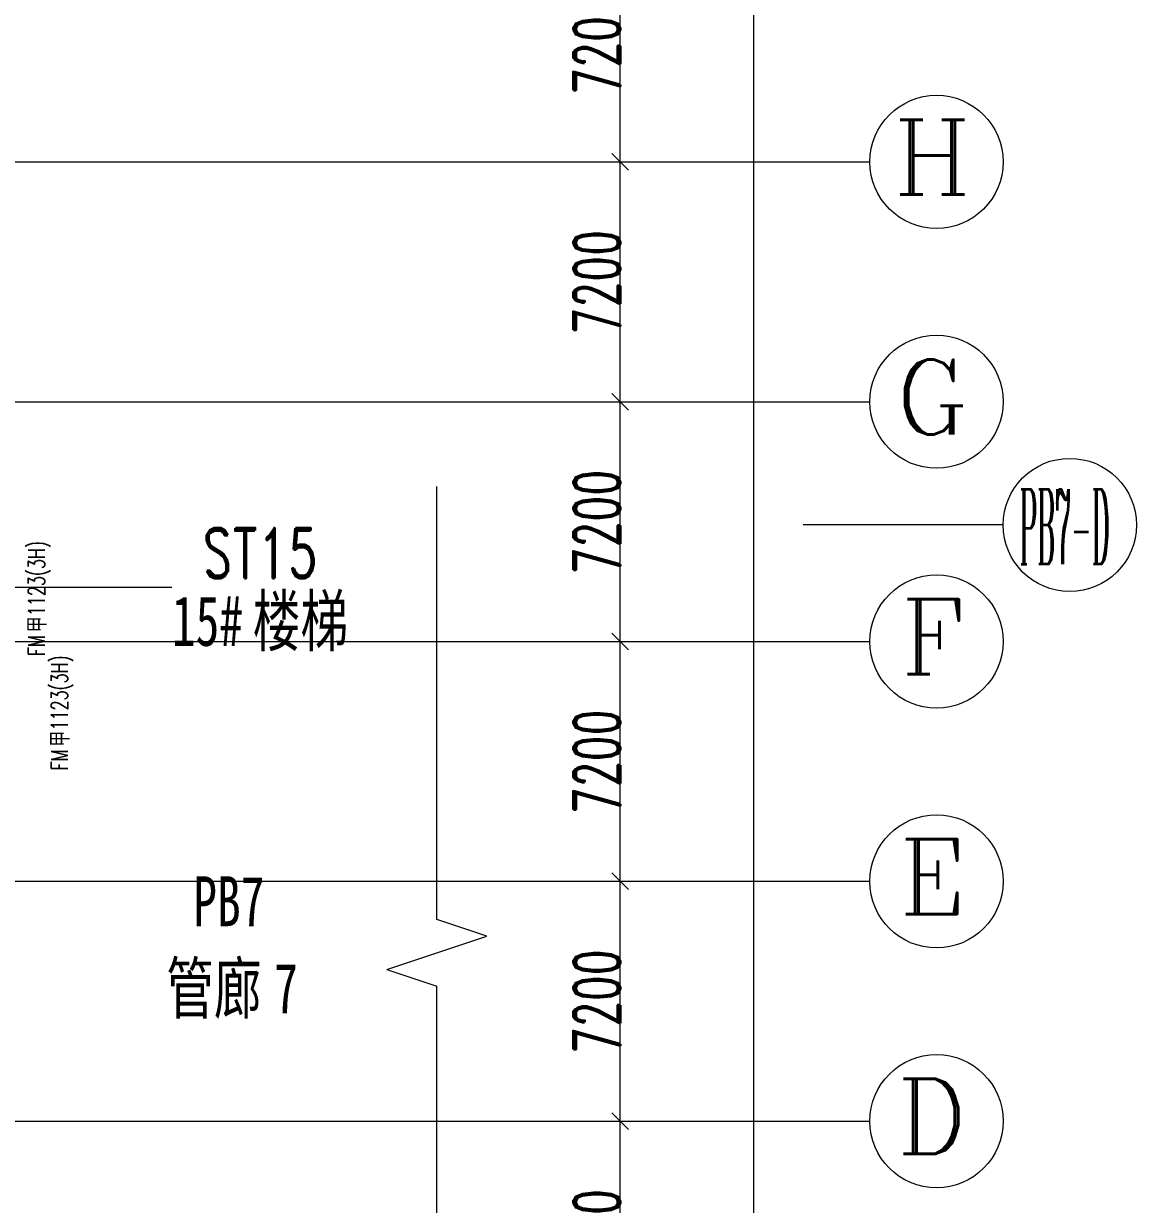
# Model space of a CAD drawing. Header units: millimetres. Extents: x -150677 to 326800, y -31706 to 192400.
# Drawn here: x 293392 to 326800, y 19100 to 54552 of the extents above; entities that cross this region are included whole.
import ezdxf

# ---------------------------------------------------------------- set-up
doc = ezdxf.new("R2010")
doc.units = ezdxf.units.MM
doc.linetypes.add('X-HLP3-AR-F3-LAY-03-001$0$轴网线', pattern=[22.04, 18.38, -1.83, 0, -1.83])
doc.layers.get('0').update_dxf_attribs({"color": 8})
doc.layers.get('Defpoints').update_dxf_attribs({"color": 8})
for name, color, linetype, lineweight in [('X-HLP3-AR-F3-LAY-03-001$0$A-ANNO-DIMS', 8, 'Continuous', 9), ('X-HLP3-AR-F3-LAY-03-001$0$A-ANNO-NOTE', 8, 'Continuous', 5), ('X-HLP3-AR-F3-LAY-03-001$0$A-AREA-IDEN', 8, 'Continuous', 9), ('X-HLP3-AR-F3-LAY-03-001$0$A-DETL-GENF', 8, 'Continuous', 18), ('X-HLP3-AR-F3-LAY-03-001$0$A-DOOR-IDEN', 8, 'Continuous', 9), ('X-HLP3-AR-F3-LAY-03-001$0$G-ANNO-TEXT', 8, 'Continuous', 9), ('X-HLP3-AR-F3-LAY-03-001$0$S-GRID', 8, 'Continuous', 9), ('X-HLP3-AR-F3-LAY-03-001$0$S-GRID-IDEN', 8, 'Continuous', 9)]:
    doc.layers.add(name, color=color, linetype=linetype, lineweight=lineweight)
doc.styles.add('X-HLP3-AR-F3-LAY-03-001$0$RomanC', font='romanc__.ttf', dxfattribs={"height": 2250})
doc.styles.add('X-HLP3-AR-F3-LAY-03-001$0$RomanC_2', font='romanc__.ttf', dxfattribs={"width": 0.25, "height": 2250})
doc.styles.add('X-HLP3-AR-F3-LAY-03-001$0$RomanD', font='romand__.ttf', dxfattribs={"width": 0.7, "height": 1500})
doc.styles.add('X-HLP3-AR-F3-LAY-03-001$0$RomanD_1', font='romand__.ttf', dxfattribs={"width": 0.7, "height": 500})
doc.styles.add('X-HLP3-AR-F3-LAY-03-001$0$RomanD_3', font='romand__.ttf', dxfattribs={"width": 0.65, "height": 1400})
doc.styles.add('X-HLP3-AR-F3-LAY-03-001$0$仿宋_1', font='simfang.ttf', dxfattribs={"width": 0.7, "height": 1500})
doc.styles.add('X-HLP3-AR-F3-LAY-03-001$0$微软雅黑', font='Microsoft YaHei.ttf', dxfattribs={"width": 0.7, "height": 500})
doc.dimstyles.new('X-HLP3-AR-F3-LAY-03-001$0$第一_二道尺寸线', dxfattribs={"dimscale": 304.8, "dimtxt": 1405.004626, "dimasz": 1.64042, "dimexe": 4.10105, "dimexo": 0.0625, "dimgap": 0, "dimtad": 1, "dimdec": 0, "dimzin": 0, "dimdsep": 46, "dimtxsty": 'X-HLP3-AR-F3-LAY-03-001$0$RomanD_3', "dimblk1": 'X-HLP3-AR-F3-LAY-03-001$0$_Oblique', "dimblk2": 'X-HLP3-AR-F3-LAY-03-001$0$_Oblique', "dimsah": 1, "dimcen": 0.09, "dimazin": 0, "dimtfac": 1, "dimtdec": 4, "dimtix": 1, "dimtmove": 0, "dimatfit": 3, "dimfxl": 8.2021, "dimfxlon": 1, "dimtvp": 1, "dimtolj": 1, "dimtzin": 0, "dimlwd": 18, "dimlwe": 18, "dimarcsym": 2})

# ---------------------------------------------------------------- blocks, each defined once
blk = doc.blocks.new('X-HLP3-AR-F3-LAY-03-001$0$剖切号 - 剖切号-930385-LAY-3F-1_500-A')
at = {"layer": 'X-HLP3-AR-F3-LAY-03-001$0$A-DETL-GENF', "color": 91, "lineweight": 5, "true_color": 0x77ff77}
for p, q in [((0, 14000), (0, 1000)), ((1500, 500), (0, 1000)), ((1500, 500), (-1500, -500)), ((-1500, -500), (0, -1000)), ((0, -1000), (0, -14000))]:
    blk.add_line(p, q, dxfattribs=at)
blk = doc.blocks.new('X-HLP3-AR-F3-LAY-03-001$0$X-AR-F3-00-W-003_HLP2_rvt-1-LAY-3F-1_500-A')
at = {"color": 91, "lineweight": 5, "true_color": 0x77ff77, "rotation": 180}
blk.add_blockref('X-HLP3-AR-F3-LAY-03-001$0$剖切号 - 剖切号-930385-LAY-3F-1_500-A', (305800, 26650), dxfattribs=at)
at = {"layer": 'X-HLP3-AR-F3-LAY-03-001$0$G-ANNO-TEXT', "color": 8, "lineweight": 15, "true_color": 0x777777, "char_height": 1500, "attachment_point": 1, "style": 'X-HLP3-AR-F3-LAY-03-001$0$仿宋_1'}
for s, insert, width in [('PB7', (298483, 28953), 2946.2), ('管廊', (297673, 26340), 3928.27), ('\\f仿宋|b0|i0|c134|p49|;\\W.7;7', (300914, 26340), 982.07)]:
    blk.add_mtext(s, dxfattribs=dict(at, insert=insert, width=width))
blk = doc.blocks.new('X-HLP3-AR-F3-LAY-03-001$0$轴网 - 宽度系数 1_0-670626-LAY-3F-1_500-A')
at = {"layer": 'X-HLP3-AR-F3-LAY-03-001$0$S-GRID-IDEN'}
blk.add_circle((0, 0), 4, dxfattribs=at)
blk = doc.blocks.new('X-HLP3-AR-F3-LAY-03-001$0$_Oblique')
at = {"color": 0, "linetype": 'ByBlock', "lineweight": -2}
blk.add_line((-0.5, -0.5), (0.5, 0.5), dxfattribs=at)
blk = doc.blocks.new('*D991')
at = {"layer": 'Defpoints', "color": 0, "transparency": 16777216}
for p in [(308800, 21600), (311300, 21600), (308800, 14400)]:
    blk.add_point(p, dxfattribs=at)
at = {"layer": 'X-HLP3-AR-F3-LAY-03-001$0$A-ANNO-DIMS', "color": 0, "lineweight": 18, "transparency": 16777216}
for p, q in [((308819.05, 21600), (312550, 21600)), ((311300, 14400), (311300, 21600)), ((308819.05, 14400), (312550, 14400))]:
    blk.add_line(p, q, dxfattribs=at)
at = {"layer": 'X-HLP3-AR-F3-LAY-03-001$0$A-ANNO-DIMS', "color": 0, "lineweight": 18, "transparency": 16777216, "xscale": 500.0000000000001, "yscale": 500.0000000000001, "zscale": 500.0000000000001}
for p, rotation in [((311300, 21600), 90), ((311300, 14400), 270)]:
    blk.add_blockref('X-HLP3-AR-F3-LAY-03-001$0$_Oblique', p, dxfattribs=dict(at, rotation=rotation))
at = {"layer": 'X-HLP3-AR-F3-LAY-03-001$0$A-ANNO-DIMS', "color": 0, "lineweight": 18, "transparency": 16777216, "insert": (310600, 18000), "char_height": 1400, "width": 3890.782, "attachment_point": 5, "rotation": 90, "style": 'X-HLP3-AR-F3-LAY-03-001$0$RomanD_3'}
blk.add_mtext('\\A1;7200', dxfattribs=at)
blk = doc.blocks.new('*D992')
at = {"layer": 'Defpoints', "color": 0, "transparency": 16777216}
for p in [(308800, 28800), (311300, 28800), (308800, 21600)]:
    blk.add_point(p, dxfattribs=at)
at = {"layer": 'X-HLP3-AR-F3-LAY-03-001$0$A-ANNO-DIMS', "color": 0, "lineweight": 18, "transparency": 16777216}
for p, q in [((308819.05, 28800), (312550, 28800)), ((311300, 21600), (311300, 28800)), ((308819.05, 21600), (312550, 21600))]:
    blk.add_line(p, q, dxfattribs=at)
at = {"layer": 'X-HLP3-AR-F3-LAY-03-001$0$A-ANNO-DIMS', "color": 0, "lineweight": 18, "transparency": 16777216, "xscale": 500.0000000000001, "yscale": 500.0000000000001, "zscale": 500.0000000000001}
for p, rotation in [((311300, 28800), 90), ((311300, 21600), 270)]:
    blk.add_blockref('X-HLP3-AR-F3-LAY-03-001$0$_Oblique', p, dxfattribs=dict(at, rotation=rotation))
at = {"layer": 'X-HLP3-AR-F3-LAY-03-001$0$A-ANNO-DIMS', "color": 0, "lineweight": 18, "transparency": 16777216, "insert": (310600, 25200), "char_height": 1400, "width": 3890.782, "attachment_point": 5, "rotation": 90, "style": 'X-HLP3-AR-F3-LAY-03-001$0$RomanD_3'}
blk.add_mtext('\\A1;7200', dxfattribs=at)
blk = doc.blocks.new('*D993')
at = {"layer": 'Defpoints', "color": 0, "transparency": 16777216}
for p in [(308800, 36000), (311300, 36000), (308800, 28800)]:
    blk.add_point(p, dxfattribs=at)
at = {"layer": 'X-HLP3-AR-F3-LAY-03-001$0$A-ANNO-DIMS', "color": 0, "lineweight": 18, "transparency": 16777216}
for p, q in [((308819.05, 36000), (312550, 36000)), ((311300, 28800), (311300, 36000)), ((308819.05, 28800), (312550, 28800))]:
    blk.add_line(p, q, dxfattribs=at)
at = {"layer": 'X-HLP3-AR-F3-LAY-03-001$0$A-ANNO-DIMS', "color": 0, "lineweight": 18, "transparency": 16777216, "xscale": 500.0000000000001, "yscale": 500.0000000000001, "zscale": 500.0000000000001}
for p, rotation in [((311300, 36000), 90), ((311300, 28800), 270)]:
    blk.add_blockref('X-HLP3-AR-F3-LAY-03-001$0$_Oblique', p, dxfattribs=dict(at, rotation=rotation))
at = {"layer": 'X-HLP3-AR-F3-LAY-03-001$0$A-ANNO-DIMS', "color": 0, "lineweight": 18, "transparency": 16777216, "insert": (310600, 32400), "char_height": 1400, "width": 3890.782, "attachment_point": 5, "rotation": 90, "style": 'X-HLP3-AR-F3-LAY-03-001$0$RomanD_3'}
blk.add_mtext('\\A1;7200', dxfattribs=at)
blk = doc.blocks.new('*D994')
at = {"layer": 'Defpoints', "color": 0, "transparency": 16777216}
for p in [(308800, 43200), (311300, 43200), (308800, 36000)]:
    blk.add_point(p, dxfattribs=at)
at = {"layer": 'X-HLP3-AR-F3-LAY-03-001$0$A-ANNO-DIMS', "color": 0, "lineweight": 18, "transparency": 16777216}
for p, q in [((308819.05, 43200), (312550, 43200)), ((311300, 36000), (311300, 43200)), ((308819.05, 36000), (312550, 36000))]:
    blk.add_line(p, q, dxfattribs=at)
at = {"layer": 'X-HLP3-AR-F3-LAY-03-001$0$A-ANNO-DIMS', "color": 0, "lineweight": 18, "transparency": 16777216, "xscale": 500.0000000000001, "yscale": 500.0000000000001, "zscale": 500.0000000000001}
for p, rotation in [((311300, 43200), 90), ((311300, 36000), 270)]:
    blk.add_blockref('X-HLP3-AR-F3-LAY-03-001$0$_Oblique', p, dxfattribs=dict(at, rotation=rotation))
at = {"layer": 'X-HLP3-AR-F3-LAY-03-001$0$A-ANNO-DIMS', "color": 0, "lineweight": 18, "transparency": 16777216, "insert": (310600, 39600), "char_height": 1400, "width": 3890.782, "attachment_point": 5, "rotation": 90, "style": 'X-HLP3-AR-F3-LAY-03-001$0$RomanD_3'}
blk.add_mtext('\\A1;7200', dxfattribs=at)
blk = doc.blocks.new('*D995')
at = {"layer": 'Defpoints', "color": 0, "transparency": 16777216}
for p in [(308800, 50400), (311300, 50400), (308800, 43200)]:
    blk.add_point(p, dxfattribs=at)
at = {"layer": 'X-HLP3-AR-F3-LAY-03-001$0$A-ANNO-DIMS', "color": 0, "lineweight": 18, "transparency": 16777216}
for p, q in [((308819.05, 50400), (312550, 50400)), ((311300, 43200), (311300, 50400)), ((308819.05, 43200), (312550, 43200))]:
    blk.add_line(p, q, dxfattribs=at)
at = {"layer": 'X-HLP3-AR-F3-LAY-03-001$0$A-ANNO-DIMS', "color": 0, "lineweight": 18, "transparency": 16777216, "xscale": 500.0000000000001, "yscale": 500.0000000000001, "zscale": 500.0000000000001}
for p, rotation in [((311300, 50400), 90), ((311300, 43200), 270)]:
    blk.add_blockref('X-HLP3-AR-F3-LAY-03-001$0$_Oblique', p, dxfattribs=dict(at, rotation=rotation))
at = {"layer": 'X-HLP3-AR-F3-LAY-03-001$0$A-ANNO-DIMS', "color": 0, "lineweight": 18, "transparency": 16777216, "insert": (310600, 46800), "char_height": 1400, "width": 3890.782, "attachment_point": 5, "rotation": 90, "style": 'X-HLP3-AR-F3-LAY-03-001$0$RomanD_3'}
blk.add_mtext('\\A1;7200', dxfattribs=at)
blk = doc.blocks.new('*D996')
at = {"layer": 'Defpoints', "color": 0, "transparency": 16777216}
for p in [(308800, 57600), (311300, 57600), (308800, 50400)]:
    blk.add_point(p, dxfattribs=at)
at = {"layer": 'X-HLP3-AR-F3-LAY-03-001$0$A-ANNO-DIMS', "color": 0, "lineweight": 18, "transparency": 16777216}
for p, q in [((308819.05, 57600), (312550, 57600)), ((311300, 50400), (311300, 57600)), ((308819.05, 50400), (312550, 50400))]:
    blk.add_line(p, q, dxfattribs=at)
at = {"layer": 'X-HLP3-AR-F3-LAY-03-001$0$A-ANNO-DIMS', "color": 0, "lineweight": 18, "transparency": 16777216, "xscale": 500.0000000000001, "yscale": 500.0000000000001, "zscale": 500.0000000000001}
for p, rotation in [((311300, 57600), 90), ((311300, 50400), 270)]:
    blk.add_blockref('X-HLP3-AR-F3-LAY-03-001$0$_Oblique', p, dxfattribs=dict(at, rotation=rotation))
at = {"layer": 'X-HLP3-AR-F3-LAY-03-001$0$A-ANNO-DIMS', "color": 0, "lineweight": 18, "transparency": 16777216, "insert": (310600, 54000), "char_height": 1400, "width": 3890.782, "attachment_point": 5, "rotation": 90, "style": 'X-HLP3-AR-F3-LAY-03-001$0$RomanD_3'}
blk.add_mtext('\\A1;7200', dxfattribs=at)
blk = doc.blocks.new('*D927')
at = {"layer": 'Defpoints', "color": 0, "transparency": 16777216}
for p in [(308800, 151200), (311300, 151200), (308800, 144000), (165600, -17706.224274), (172800, -17706.224274), (172800, -20206.224274)]:
    blk.add_point(p, dxfattribs=at)
at = {"layer": 'X-HLP3-AR-F3-LAY-03-001$0$A-ANNO-DIMS', "color": 0, "lineweight": 18, "transparency": 16777216}
for p, q in [((308819.05, 151200), (312550, 151200)), ((311300, 144000), (311300, 151200)), ((308819.05, 144000), (312550, 144000)), ((165600, -17725.274274), (165600, -21456.224274)), ((172800, -17725.274274), (172800, -21456.224274)), ((165600, -20206.224274), (172800, -20206.224274))]:
    blk.add_line(p, q, dxfattribs=at)
at = {"layer": 'X-HLP3-AR-F3-LAY-03-001$0$A-ANNO-DIMS', "color": 0, "lineweight": 18, "transparency": 16777216, "xscale": 500.0000000000001, "yscale": 500.0000000000001, "zscale": 500.0000000000001}
for p, rotation in [((311300, 151200), 90), ((311300, 144000), 270), ((165600, -20206.224274), 180)]:
    blk.add_blockref('X-HLP3-AR-F3-LAY-03-001$0$_Oblique', p, dxfattribs=dict(at, rotation=rotation))
blk.add_blockref('X-HLP3-AR-F3-LAY-03-001$0$_Oblique', (172800, -20206.224274), dxfattribs=at)
at = {"layer": 'X-HLP3-AR-F3-LAY-03-001$0$A-ANNO-DIMS', "color": 0, "lineweight": 18, "transparency": 16777216, "insert": (310600, 147600), "char_height": 1400, "width": 3890.7820424, "attachment_point": 5, "rotation": 90, "style": 'X-HLP3-AR-F3-LAY-03-001$0$RomanD_3'}
blk.add_mtext('\\A1;7200', dxfattribs=at)
at = {"layer": 'X-HLP3-AR-F3-LAY-03-001$0$A-ANNO-DIMS', "color": 0, "lineweight": 18, "transparency": 16777216, "insert": (169200, -19506.224274), "char_height": 1400, "width": 3890.7820424, "attachment_point": 5, "style": 'X-HLP3-AR-F3-LAY-03-001$0$RomanD_3'}
blk.add_mtext('\\A1;7200', dxfattribs=at)
blk = doc.blocks.new('*D928')
at = {"layer": 'Defpoints', "color": 0, "transparency": 16777216}
for p in [(308800, 158400), (311300, 158400), (308800, 151200), (172800, -17706.224274), (180000, -17706.224274), (180000, -20206.224274)]:
    blk.add_point(p, dxfattribs=at)
at = {"layer": 'X-HLP3-AR-F3-LAY-03-001$0$A-ANNO-DIMS', "color": 0, "lineweight": 18, "transparency": 16777216}
for p, q in [((308819.05, 158400), (312550, 158400)), ((311300, 151200), (311300, 158400)), ((308819.05, 151200), (312550, 151200)), ((172800, -17725.274274), (172800, -21456.224274)), ((180000, -17725.274274), (180000, -21456.224274)), ((172800, -20206.224274), (180000, -20206.224274))]:
    blk.add_line(p, q, dxfattribs=at)
at = {"layer": 'X-HLP3-AR-F3-LAY-03-001$0$A-ANNO-DIMS', "color": 0, "lineweight": 18, "transparency": 16777216, "xscale": 500.0000000000001, "yscale": 500.0000000000001, "zscale": 500.0000000000001}
for p, rotation in [((311300, 158400), 90), ((311300, 151200), 270), ((172800, -20206.224274), 180)]:
    blk.add_blockref('X-HLP3-AR-F3-LAY-03-001$0$_Oblique', p, dxfattribs=dict(at, rotation=rotation))
blk.add_blockref('X-HLP3-AR-F3-LAY-03-001$0$_Oblique', (180000, -20206.224274), dxfattribs=at)
at = {"layer": 'X-HLP3-AR-F3-LAY-03-001$0$A-ANNO-DIMS', "color": 0, "lineweight": 18, "transparency": 16777216, "insert": (310600, 154800), "char_height": 1400, "width": 3890.7820424, "attachment_point": 5, "rotation": 90, "style": 'X-HLP3-AR-F3-LAY-03-001$0$RomanD_3'}
blk.add_mtext('\\A1;7200', dxfattribs=at)
at = {"layer": 'X-HLP3-AR-F3-LAY-03-001$0$A-ANNO-DIMS', "color": 0, "lineweight": 18, "transparency": 16777216, "insert": (176400, -19506.224274), "char_height": 1400, "width": 3890.7820424, "attachment_point": 5, "style": 'X-HLP3-AR-F3-LAY-03-001$0$RomanD_3'}
blk.add_mtext('\\A1;7200', dxfattribs=at)
blk = doc.blocks.new('*D929')
at = {"layer": 'Defpoints', "color": 0, "transparency": 16777216}
for p in [(308800, 159050), (311300, 159050), (308800, 158400), (180000, -17706), (187200, -17706), (187200, -20206)]:
    blk.add_point(p, dxfattribs=at)
at = {"layer": 'X-HLP3-AR-F3-LAY-03-001$0$A-ANNO-DIMS', "color": 0, "lineweight": 18, "transparency": 16777216}
for p, q in [((311300, 159050), (311300, 159550)), ((308819, 159050), (312550, 159050)), ((311300, 158400), (311300, 159050)), ((308819, 158400), (312550, 158400)), ((311300, 158400), (311300, 157900)), ((180000, -17725), (180000, -21456)), ((187200, -17725), (187200, -21456)), ((180000, -20206), (187200, -20206))]:
    blk.add_line(p, q, dxfattribs=at)
at = {"layer": 'X-HLP3-AR-F3-LAY-03-001$0$A-ANNO-DIMS', "color": 0, "lineweight": 18, "transparency": 16777216, "xscale": 500.0000000000001, "yscale": 500.0000000000001, "zscale": 500.0000000000001}
for p, rotation in [((311300, 159050), 270), ((311300, 158400), 90), ((180000, -20206), 180)]:
    blk.add_blockref('X-HLP3-AR-F3-LAY-03-001$0$_Oblique', p, dxfattribs=dict(at, rotation=rotation))
blk.add_blockref('X-HLP3-AR-F3-LAY-03-001$0$_Oblique', (187200, -20206), dxfattribs=at)
at = {"layer": 'X-HLP3-AR-F3-LAY-03-001$0$A-ANNO-DIMS', "color": 0, "lineweight": 18, "transparency": 16777216, "insert": (310600, 158725), "char_height": 1400, "width": 2918.09, "attachment_point": 5, "rotation": 90, "style": 'X-HLP3-AR-F3-LAY-03-001$0$RomanD_3'}
blk.add_mtext('\\A1;650', dxfattribs=at)
at = {"layer": 'X-HLP3-AR-F3-LAY-03-001$0$A-ANNO-DIMS', "color": 0, "lineweight": 18, "transparency": 16777216, "insert": (183600, -19506), "char_height": 1400, "width": 3890.78, "attachment_point": 5, "style": 'X-HLP3-AR-F3-LAY-03-001$0$RomanD_3'}
blk.add_mtext('\\A1;7200', dxfattribs=at)
blk = doc.blocks.new('*D930')
at = {"layer": 'Defpoints', "color": 0, "transparency": 16777216}
for p in [(312800, 159050), (312800, -650), (315300, -650), (187200, -17706), (194400, -17706), (194400, -20206)]:
    blk.add_point(p, dxfattribs=at)
at = {"layer": 'X-HLP3-AR-F3-LAY-03-001$0$A-ANNO-DIMS', "color": 0, "lineweight": 18, "transparency": 16777216}
for p, q in [((312819, 159050), (316550, 159050)), ((315300, 159050), (315300, -650)), ((312819, -650), (316550, -650)), ((187200, -17725), (187200, -21456)), ((194400, -17725), (194400, -21456)), ((187200, -20206), (194400, -20206))]:
    blk.add_line(p, q, dxfattribs=at)
at = {"layer": 'X-HLP3-AR-F3-LAY-03-001$0$A-ANNO-DIMS', "color": 0, "lineweight": 18, "transparency": 16777216, "xscale": 500.0000000000001, "yscale": 500.0000000000001, "zscale": 500.0000000000001}
for p, rotation in [((315300, 159050), 90), ((315300, -650), 270), ((187200, -20206), 180)]:
    blk.add_blockref('X-HLP3-AR-F3-LAY-03-001$0$_Oblique', p, dxfattribs=dict(at, rotation=rotation))
blk.add_blockref('X-HLP3-AR-F3-LAY-03-001$0$_Oblique', (194400, -20206), dxfattribs=at)
at = {"layer": 'X-HLP3-AR-F3-LAY-03-001$0$A-ANNO-DIMS', "color": 0, "lineweight": 18, "transparency": 16777216, "insert": (314600, 79200), "char_height": 1400, "width": 5836.17, "attachment_point": 5, "rotation": 90, "style": 'X-HLP3-AR-F3-LAY-03-001$0$RomanD_3'}
blk.add_mtext('\\A1;159700', dxfattribs=at)
at = {"layer": 'X-HLP3-AR-F3-LAY-03-001$0$A-ANNO-DIMS', "color": 0, "lineweight": 18, "transparency": 16777216, "insert": (190800, -19506), "char_height": 1400, "width": 3890.78, "attachment_point": 5, "style": 'X-HLP3-AR-F3-LAY-03-001$0$RomanD_3'}
blk.add_mtext('\\A1;7200', dxfattribs=at)
blk = doc.blocks.new('X-HLP3-AR-F3-LAY-03-001$0$临时单轴号-A - 临时标记-下-5mm-4910381-LAY-3F-1_500-A')
at = {"layer": 'X-HLP3-AR-F3-LAY-03-001$0$A-ANNO-NOTE', "lineweight": 18}
blk.add_line((-4, 0), (-16, 0), dxfattribs=at)
blk.add_circle((0, 0), 4, dxfattribs=at)

msp = doc.modelspace()

# ---------------------------------------------------------------- linework, layer by layer
at = {"layer": 'X-HLP3-AR-F3-LAY-03-001$0$A-AREA-IDEN', "lineweight": 18}
msp.add_line((291073.5, 37630.7), (297841, 37630.7), dxfattribs=at)
at = {"layer": 'X-HLP3-AR-F3-LAY-03-001$0$S-GRID', "linetype": 'X-HLP3-AR-F3-LAY-03-001$0$轴网线'}
for p, q in [((-16000, 50400), (308800, 50400)), ((-16000, 43200), (308800, 43200)), ((-16000, 36000), (308800, 36000)), ((-16000, 28800), (308800, 28800)), ((-16000, 21600), (308800, 21600))]:
    msp.add_line(p, q, dxfattribs=at)
at = {"layer": 'X-HLP3-AR-F3-LAY-03-001$0$S-GRID'}
for p, q in [((308800, 50400), (318800, 50400)), ((308800, 43200), (318800, 43200)), ((308800, 36000), (318800, 36000)), ((308800, 28800), (318800, 28800)), ((308800, 21600), (318800, 21600))]:
    msp.add_line(p, q, dxfattribs=at)

# ---------------------------------------------------------------- block references
at = {"lineweight": 5}
msp.add_blockref('X-HLP3-AR-F3-LAY-03-001$0$X-AR-F3-00-W-003_HLP2_rvt-1-LAY-3F-1_500-A', (0, 0), dxfattribs=at)
at = {"layer": 'X-HLP3-AR-F3-LAY-03-001$0$A-ANNO-NOTE', "lineweight": 18, "xscale": 500, "yscale": 500, "zscale": 500}
msp.add_blockref('X-HLP3-AR-F3-LAY-03-001$0$临时单轴号-A - 临时标记-下-5mm-4910381-LAY-3F-1_500-A', (324800, 39500), dxfattribs=at)
at = {"layer": 'X-HLP3-AR-F3-LAY-03-001$0$S-GRID-IDEN', "xscale": 499.9999999999995, "yscale": 499.9999999999995, "zscale": 499.9999999999995, "rotation": 270}
for p in [(320800, 50400), (320800, 43200), (320800, 36000), (320800, 28800), (320800, 21600)]:
    msp.add_blockref('X-HLP3-AR-F3-LAY-03-001$0$轴网 - 宽度系数 1_0-670626-LAY-3F-1_500-A', p, dxfattribs=at)

# ---------------------------------------------------------------- texts
at = {"layer": 'X-HLP3-AR-F3-LAY-03-001$0$A-ANNO-NOTE', "lineweight": 9, "insert": (323290.8, 40575), "char_height": 2250, "width": 3607.594, "attachment_point": 1, "style": 'X-HLP3-AR-F3-LAY-03-001$0$RomanC_2'}
msp.add_mtext('PB7-D', dxfattribs=at)
at = {"layer": 'X-HLP3-AR-F3-LAY-03-001$0$A-AREA-IDEN', "char_height": 1500, "attachment_point": 1}
for s, insert, width, style in [('ST15', (298760.2, 39404.4), 4657.804, 'X-HLP3-AR-F3-LAY-03-001$0$RomanD'), ('楼梯', (300271.8, 37370.2), 3928.269, 'X-HLP3-AR-F3-LAY-03-001$0$仿宋_1'), ('15#', (297841, 37370.2), 2946.202, 'X-HLP3-AR-F3-LAY-03-001$0$仿宋_1')]:
    msp.add_mtext(s, dxfattribs=dict(at, insert=insert, width=width, style=style))
at = {"layer": 'X-HLP3-AR-F3-LAY-03-001$0$A-DOOR-IDEN', "char_height": 500, "attachment_point": 1, "rotation": 90}
for s, insert, width, style in [('1123(3H)', (293529.4, 36764.2), 3114.556, 'X-HLP3-AR-F3-LAY-03-001$0$RomanD_1'), ('\\f微软雅黑|b0|i0|c134|p34|;\\W.7;甲', (293529.4, 36278), 589.24, 'X-HLP3-AR-F3-LAY-03-001$0$微软雅黑'), ('FM', (293529.4, 35560.4), 869.831, 'X-HLP3-AR-F3-LAY-03-001$0$RomanD_1'), ('1123(3H)', (294217.4, 33331.7), 3114.556, 'X-HLP3-AR-F3-LAY-03-001$0$RomanD_1'), ('\\f微软雅黑|b0|i0|c134|p34|;\\W.7;甲', (294217.4, 32845.6), 589.24, 'X-HLP3-AR-F3-LAY-03-001$0$微软雅黑'), ('FM', (294217.4, 32127.9), 869.831, 'X-HLP3-AR-F3-LAY-03-001$0$RomanD_1')]:
    msp.add_mtext(s, dxfattribs=dict(at, insert=insert, width=width, style=style))
at = {"layer": 'X-HLP3-AR-F3-LAY-03-001$0$S-GRID-IDEN', "char_height": 2250, "attachment_point": 1, "style": 'X-HLP3-AR-F3-LAY-03-001$0$RomanC'}
for s, insert, width in [('\\fRomanC|b0|i0|c134|p2|;H', (319516, 51667), 3086.497), ('\\fRomanC|b0|i0|c134|p2|;G', (319566, 44467), 2966.244), ('\\fRomanC|b0|i0|c134|p2|;F', (319731, 37267), 2565.4), ('\\fRomanC|b0|i0|c134|p2|;E', (319681, 30067), 2685.653), ('\\fRomanC|b0|i0|c134|p2|;D', (319616, 22867), 2845.991)]:
    msp.add_mtext(s, dxfattribs=dict(at, insert=insert, width=width))

# ---------------------------------------------------------------- dimensions: what is measured, and where the dimension line sits
at = {"layer": 'X-HLP3-AR-F3-LAY-03-001$0$A-ANNO-DIMS', "lineweight": 18}
for base, p1, p2, override, picture, middle in [((311300, 159050), (308800, 158400), (308800, 159050), {"dimpost": '<>', "dimfxl": 650}, '*D929', (310600, 158725)), ((315300, -650), (312800, 159050), (312800, -650), {"dimpost": '<>', "dimfxl": 159700}, '*D930', (314600, 79200)), ((311300, 158400), (308800, 151200), (308800, 158400), {"dimpost": '<>', "dimfxl": 7200}, '*D928', (310600, 154800)), ((311300, 151200), (308800, 144000), (308800, 151200), {"dimpost": '<>', "dimfxl": 7200}, '*D927', (310600, 147600)), ((311300, 57600), (308800, 50400), (308800, 57600), {"dimpost": '<>', "dimfxl": 7200}, '*D996', (310600, 54000)), ((311300, 50400), (308800, 43200), (308800, 50400), {"dimpost": '<>', "dimfxl": 7200}, '*D995', (310600, 46800)), ((311300, 43200), (308800, 36000), (308800, 43200), {"dimpost": '<>', "dimfxl": 7200}, '*D994', (310600, 39600)), ((311300, 36000), (308800, 28800), (308800, 36000), {"dimpost": '<>', "dimfxl": 7200}, '*D993', (310600, 32400)), ((311300, 28800), (308800, 21600), (308800, 28800), {"dimpost": '<>', "dimfxl": 7200}, '*D992', (310600, 25200)), ((311300, 21600), (308800, 14400), (308800, 21600), {"dimpost": '<>', "dimfxl": 7200}, '*D991', (310600, 18000))]:
    dim = msp.add_linear_dim(base=base, p1=p1, p2=p2, angle=90, dimstyle='X-HLP3-AR-F3-LAY-03-001$0$第一_二道尺寸线', override=override, dxfattribs=at)
    dim.commit()
    dim.dimension.update_dxf_attribs({"geometry": picture, "text_midpoint": middle})

doc.saveas('drawing.dxf')
